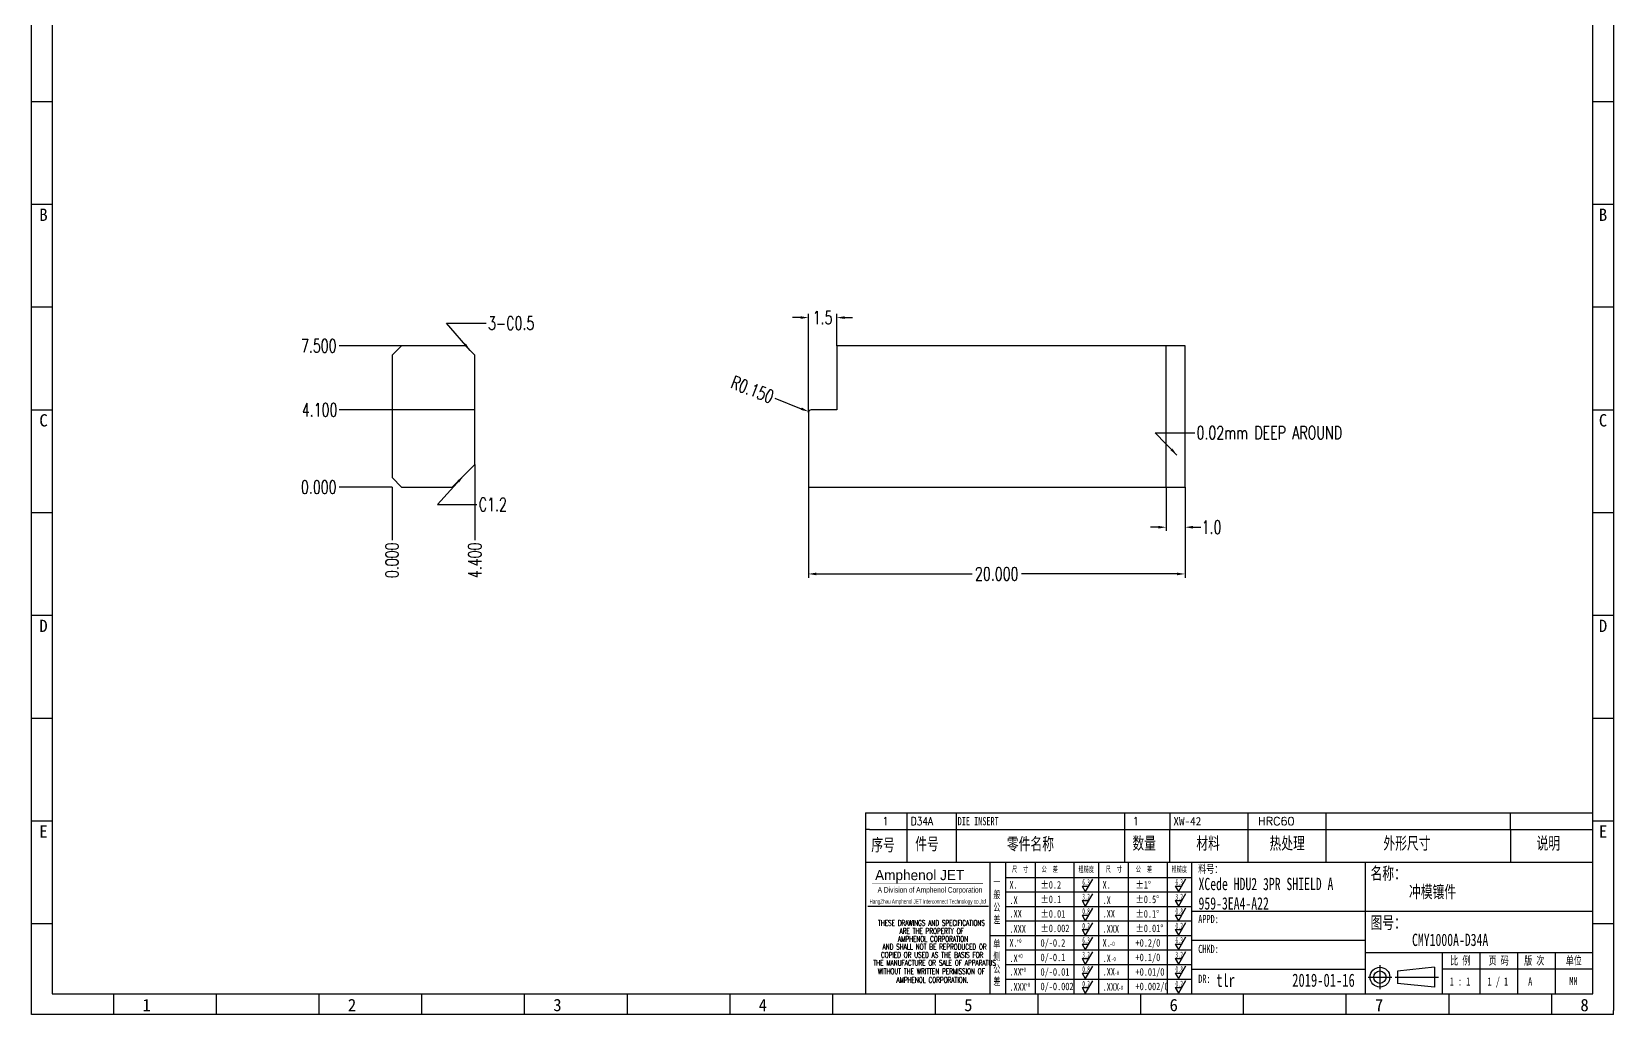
# Model space of a CAD drawing. Header units: millimetres. Extents: x -2852 to 5627, y -2271 to 1849.
# Drawn here: x -1090.8 to -1006.8, y -186.3 to -134.1 of the extents above; entities that cross this region are included whole.
import ezdxf
from ezdxf.enums import TextEntityAlignment as Align

# ---------------------------------------------------------------- set-up
doc = ezdxf.new("R2010")
doc.units = ezdxf.units.MM
doc.header["$PDSIZE"] = 3
for name, color, linetype in [('1', 7, 'Continuous'), ('41', 1, 'Continuous'), ('D03', 7, 'Continuous')]:
    doc.layers.add(name, color=color, linetype=linetype)
doc.styles.add('CH', font='仿宋_GB2312_0.ttf')
doc.styles.add('jet02', font='simplex.shx', dxfattribs={"width": 0.7})
doc.styles.add('SIMPLEX', font='SIMPLEX')
doc.styles.get("Standard").update_dxf_attribs({"font": '仿宋_GB2312_0.ttf', "width": 0.7})
doc.styles.add('TEXTSTYLE_1', font='TRIUMB.TTF')
doc.styles.add('TEXTSTYLE_2', font='TRIUM.TTF')
doc.styles.add('tk', font='', dxfattribs={"width": 0.7})
doc.styles.add('tk 2', font='仿宋_GB2312_0.ttf', dxfattribs={"width": 0.65})
doc.styles.add('tk 4', font='simplex.shx', dxfattribs={"width": 0.65, "bigfont": 'bigfont.shx'})
doc.styles.get('tk').set_extended_font_data('NSimSun')
doc.dimstyles.new('jet02', dxfattribs={"dimtxt": 3.5, "dimasz": 2.1, "dimexe": 1, "dimexo": 0, "dimgap": 0.5, "dimtad": 0, "dimtoh": 1, "dimdec": 3, "dimzin": 9, "dimdsep": 46, "dimtxsty": 'jet02', "dimcen": 0, "dimclrt": 256, "dimazin": 2, "dimtfac": 1, "dimtdec": 3, "dimtofl": 0, "dimtmove": 0, "dimatfit": 1, "dimfxl": 1, "dimarcsym": 0})

# ---------------------------------------------------------------- blocks, each defined once
blk = doc.blocks.new('A3-N')
at = {"layer": '1', "color": 1}
for p, q in [((0, 0), (0, 296.73)), ((0, 296.73), (420, 296.73)), ((21.82, 291.27), (21.82, 296.73)), ((49.09, 291.27), (49.09, 296.73)), ((76.36, 291.27), (76.36, 296.73)), ((103.64, 291.27), (103.64, 296.73)), ((103.64, 291.27), (103.64, 296.73)), ((103.64, 291.27), (103.64, 296.73)), ((130.91, 291.27), (130.91, 296.73)), ((158.18, 291.27), (158.18, 296.73)), ((185.45, 291.27), (185.45, 296.73)), ((212.73, 291.27), (212.73, 296.73)), ((240, 291.27), (240, 296.73)), ((267.27, 291.27), (267.27, 296.73)), ((294.55, 291.27), (294.55, 296.73)), ((321.82, 291.27), (321.82, 296.73)), ((349.09, 291.27), (349.09, 296.73)), ((376.36, 291.27), (376.36, 296.73)), ((403.64, 291.27), (403.64, 296.73)), ((420, 296.73), (420, 1)), ((5.45, 269.45), (0, 269.45)), ((420, 269.45), (414.55, 269.45)), ((5.45, 242.18), (0, 242.18)), ((420, 242.18), (414.55, 242.18)), ((5.45, 214.91), (0, 214.91)), ((420, 214.91), (414.55, 214.91)), ((5.45, 187.64), (0, 187.64)), ((420, 187.64), (414.55, 187.64)), ((5.45, 160.36), (0, 160.36)), ((420, 160.36), (414.55, 160.36)), ((5.45, 133.09), (0, 133.09)), ((420, 133.09), (414.55, 133.09)), ((5.45, 105.82), (0, 105.82)), ((420, 105.82), (414.55, 105.82)), ((5.45, 78.55), (0, 78.55)), ((420, 78.55), (414.55, 78.55)), ((5.45, 51.27), (0, 51.27)), ((420, 51.27), (414.55, 51.27)), ((222.45, 49.09), (221.45, 49.09)), ((221.45, 49.09), (221.45, 40.36)), ((222.45, 49.09), (414.55, 49.09)), ((232.36, 49.09), (232.36, 40.36)), ((245.45, 49.09), (245.45, 40.36)), ((290.18, 49.09), (290.18, 40.36)), ((302.18, 49.09), (302.18, 40.36)), ((322.91, 49.09), (322.91, 40.36)), ((343.64, 49.09), (343.64, 40.36)), ((392.73, 40.36), (392.73, 49.09)), ((258.55, 40.36), (258.55, 5.44)), ((266.45, 40.36), (266.45, 5.44)), ((276.78, 40.36), (276.78, 5.45)), ((291.18, 40.36), (291.18, 5.45)), ((301.51, 40.37), (301.51, 5.46)), ((308.01, 40.36), (308.01, 5.45)), ((354.09, 40.36), (354.09, 5.45)), ((308.01, 32.39), (258.55, 32.39)), ((308.01, 28.54), (258.55, 28.54)), ((414.55, 27.27), (308.01, 27.27)), ((5.45, 24), (0, 24)), ((308.01, 24.69), (258.55, 24.69)), ((420, 24), (414.55, 24)), ((308.01, 16.99), (258.55, 16.99)), ((354.09, 19.63), (308.01, 19.63)), ((308.01, 13.14), (258.55, 13.14)), ((414.55, 16.36), (354.09, 16.36)), ((374.55, 16.36), (374.55, 5.45)), ((384.55, 16.36), (384.55, 5.45)), ((394.55, 16.36), (394.55, 5.45)), ((404.55, 16.36), (404.55, 5.45)), ((308.01, 9.29), (258.55, 9.29)), ((308.01, 11.99), (354.09, 11.99)), ((372.51, 12.49), (362.69, 11.5)), ((362.69, 11.5), (362.69, 8.23)), ((372.51, 12.49), (372.51, 7.25)), ((414.55, 12), (374.55, 12)), ((21.82, 0), (21.82, 5.45)), ((49.09, 0), (49.09, 5.45)), ((76.36, 0), (76.36, 5.45)), ((103.64, 0), (103.64, 5.45)), ((130.91, 0), (130.91, 5.45)), ((158.18, 0), (158.18, 5.45)), ((185.45, 0), (185.45, 5.45)), ((212.73, 0), (212.73, 5.45)), ((240, 0), (240, 5.45)), ((267.27, 0), (267.27, 5.45)), ((294.55, 0), (294.55, 5.45)), ((321.82, 0), (321.82, 5.45)), ((349.09, 0), (349.09, 5.45)), ((372.51, 7.25), (362.69, 8.23)), ((376.36, 0), (376.36, 5.45)), ((403.64, 0), (403.64, 5.45)), ((1, 0), (0, 0)), ((420, 0), (1, 0)), ((420, 0), (420, 1))]:
    blk.add_line(p, q, dxfattribs=at)
at = {"layer": '1'}
for p, q in [((414.55, 278.18), (414.55, 284.73)), ((221.45, 40.36), (221.45, 5.45)), ((221.45, 40.36), (414.55, 40.36)), ((221.45, 40.36), (414.55, 40.36)), ((254.41, 40.36), (254.41, 5.45)), ((283.28, 40.36), (283.28, 5.45)), ((308.01, 36.24), (258.55, 36.24)), ((222.08, 28.67), (254.12, 28.67)), ((308.01, 20.84), (254.41, 20.84))]:
    blk.add_line(p, q, dxfattribs=at)
at = {"layer": '1', "color": 1, "ltscale": 0.05}
for p, q in [((278.93, 34.04), (279.79, 32.56)), ((278.93, 34.04), (280.65, 34.04)), ((281.68, 35.84), (279.79, 32.56)), ((303.66, 34.05), (304.52, 32.56)), ((303.66, 34.05), (305.38, 34.05)), ((306.41, 35.84), (304.52, 32.56)), ((278.93, 30.19), (279.79, 28.71)), ((278.93, 30.19), (280.65, 30.19)), ((281.68, 31.99), (279.79, 28.71)), ((303.66, 30.2), (305.38, 30.2)), ((303.66, 30.2), (304.52, 28.71)), ((306.41, 31.99), (304.52, 28.71)), ((278.93, 26.34), (279.79, 24.86)), ((278.93, 26.34), (280.65, 26.34)), ((281.68, 28.14), (279.79, 24.86)), ((303.66, 26.35), (304.52, 24.86)), ((303.66, 26.35), (305.38, 26.35)), ((306.41, 28.14), (304.52, 24.86)), ((278.93, 22.49), (280.65, 22.49)), ((278.93, 22.49), (279.79, 21.01)), ((281.68, 24.29), (279.79, 21.01)), ((303.66, 22.5), (305.38, 22.5)), ((303.66, 22.5), (304.52, 21.01)), ((306.41, 24.29), (304.52, 21.01)), ((278.93, 18.66), (279.79, 17.17)), ((278.93, 18.66), (280.65, 18.66)), ((281.68, 20.45), (279.79, 17.17)), ((303.66, 18.66), (304.52, 17.18)), ((303.66, 18.66), (305.38, 18.66)), ((306.41, 20.46), (304.52, 17.18)), ((278.93, 14.81), (280.65, 14.81)), ((278.93, 14.81), (279.79, 13.32)), ((281.68, 16.6), (279.79, 13.32)), ((281.68, 12.75), (279.79, 9.47)), ((303.66, 14.81), (305.38, 14.81)), ((303.66, 14.81), (304.52, 13.33)), ((306.41, 16.61), (304.52, 13.33)), ((306.41, 12.76), (304.52, 9.48)), ((278.93, 10.96), (279.79, 9.47)), ((278.93, 10.96), (280.65, 10.96)), ((281.68, 8.9), (279.79, 5.62)), ((303.66, 10.96), (304.52, 9.48)), ((303.66, 10.96), (305.38, 10.96)), ((306.41, 8.91), (304.52, 5.63)), ((278.93, 7.11), (279.79, 5.62)), ((278.93, 7.11), (280.65, 7.11)), ((303.66, 7.11), (305.38, 7.11)), ((303.66, 7.11), (304.52, 5.63))]:
    blk.add_line(p, q, dxfattribs=at)
at = {"layer": '1', "color": 1, "ltscale": 0.1}
for p, q in [((358.01, 13.02), (358.01, 6.71)), ((354.86, 9.87), (361.17, 9.87)), ((362.03, 9.87), (373.54, 9.87))]:
    blk.add_line(p, q, dxfattribs=at)
at = {"layer": '1'}
blk.add_lwpolyline([(221.45, 5.45), (414.55, 5.45), (414.55, 291.27), (5.45, 291.27), (5.45, 5.45), (414.55, 5.45)], dxfattribs=at)
at = {"layer": '1', "color": 7, "linetype": 'Continuous', "const_width": 0.123}
blk.add_lwpolyline([(223.11, 34.74), (252.6, 34.76)], dxfattribs=at)
at = {"layer": '1', "color": 1}
for radius in [2.62, 1.64]:
    blk.add_circle((358.01, 9.87), radius, dxfattribs=at)
at = {"layer": '41'}
for p, q in [((27.27, 291.27), (27.27, 269.45)), ((60, 291.27), (60, 269.45)), ((81.82, 291.27), (81.82, 269.45)), ((103.82, 291.27), (103.82, 269.45)), ((125.82, 291.27), (125.82, 269.45)), ((147.82, 291.27), (147.82, 269.45)), ((169.82, 291.27), (169.82, 269.45)), ((191.82, 291.27), (191.82, 269.45)), ((213.82, 291.27), (213.82, 269.45)), ((235.82, 291.27), (235.82, 269.45)), ((257.82, 291.27), (257.82, 269.45)), ((279.82, 291.27), (279.82, 269.45)), ((301.82, 291.27), (301.82, 269.45)), ((323.82, 291.27), (323.82, 269.45)), ((345.82, 291.27), (345.82, 269.45)), ((367.82, 291.27), (367.82, 269.45)), ((367.82, 285.82), (5.45, 285.82)), ((367.82, 280.36), (5.45, 280.36)), ((367.82, 274.91), (5.45, 274.91)), ((414.55, 269.45), (5.45, 269.45))]:
    blk.add_line(p, q, dxfattribs=at)
at = {"layer": '1', "color": 1}
for s, p in [('1', (29.64, 295.11)), ('2', (84.18, 295.11)), ('3', (138.73, 295.11)), ('4', (193.27, 295.11)), ('5', (247.82, 295.11)), ('6', (302.36, 295.11)), ('7', (356.91, 295.11)), ('8', (411.45, 295.11)), ('1', (30.53, 4.11)), ('2', (85.08, 4.11)), ('3', (139.62, 4.11)), ('4', (194.17, 4.11)), ('5', (248.72, 4.11)), ('6', (303.26, 4.11)), ('7', (357.81, 4.11)), ('8', (412.35, 4.11))]:
    blk.add_text(s, height=3.27, dxfattribs=at).set_placement(p, align=Align.TOP_CENTER)
at = {"layer": '1', "style": 'tk', "width": 0.7}
for s, p in [('投单日期:', (16.36, 288.55)), ('工    序:', (70.91, 288.55)), ('备注：', (375.51, 288.55)), ('交    期:', (16.36, 283.09)), ('预估工时:', (70.91, 283.09)), ('加工代码:', (16.36, 277.64)), ('实际工时:', (70.91, 277.64)), ('数    量:', (16.36, 272.18)), ('工序交期:', (70.91, 272.18))]:
    blk.add_text(s, height=2.727, dxfattribs=at).set_placement(p, align=Align.MIDDLE)
at = {"layer": '1', "color": 1}
for s, p in [('A', (2.04, 268.36)), ('B', (2.04, 213.82)), ('C', (2.04, 159.27)), ('D', (2.04, 104.73)), ('E', (2.04, 50.18))]:
    blk.add_text(s, height=3.27, dxfattribs=at).set_placement(p, align=Align.TOP_LEFT)
for s, p in [('A', (418.37, 268.36)), ('B', (418.37, 213.82)), ('C', (418.37, 159.27)), ('D', (418.37, 104.73)), ('E', (418.37, 50.18))]:
    blk.add_text(s, height=3.27, dxfattribs=at).set_placement(p, align=Align.TOP_RIGHT)
at = {"layer": '1', "color": 1, "style": 'tk 2', "width": 0.7}
for s, height, p in [('序号', 3.273, (222.96, 43.34)), ('件号', 3.273, (234.62, 43.61)), ('零件名称', 3.273, (258.97, 43.61)), ('数量', 3.273, (292.3, 43.78)), ('材料', 3.273, (309.27, 43.78)), ('热处理', 3.273, (328.71, 43.78)), ('外形尺寸', 3.273, (358.94, 43.78)), ('说明', 3.273, (399.61, 43.78)), ('料号：', 2.182, (309.77, 37.46)), ('名称：', 3.273, (355.52, 35.79)), ('图号：', 3.273, (355.52, 22.7)), ('比 例', 2.182, (376.69, 13.18)), ('页 码', 2.182, (386.85, 13.18)), ('版 次', 2.182, (396.31, 13.18)), ('单位', 2.182, (407.35, 13.18))]:
    blk.add_text(s, height=height, dxfattribs=at).set_placement(p)
at = {"layer": '1', "color": 7, "linetype": 'Continuous', "style": 'TEXTSTYLE_1'}
blk.add_text('Amphenol JET', height=2.7, dxfattribs=at).set_placement((223.96, 35.61))
at = {"layer": '1', "color": 7, "linetype": 'Continuous'}
for s, height, style, width, p in [('A Division of Amphenol Corporation', 1.5, 'TEXTSTYLE_2', 0.7, (224.64, 32.29)), ('HangZhou Amphenol JET Interconnect Technology co.,ltd ', 1.2, 'TEXTSTYLE_2', 0.6, (222.47, 29.36)), ('THESE DRAWINGS AND SPECIFICATIONS', 1.5, 'tk 4', 0.6, (224.73, 23.52)), ('ARE THE PROPERTY OF', 1.5, 'tk 4', 0.6, (230.45, 21.35)), ('AND SHALL NOT BE REPRODUCED OR', 1.5, 'tk 4', 0.6, (225.95, 17.17)), ('AMPHENOL CORPORATION', 1.5, 'tk 4', 0.6, (230.04, 19.27)), ('THE MANUFACTURE OR SALE OF APPARATUS', 1.5, 'tk 4', 0.6, (223.5, 12.92)), ('COPIED OR USED AS THE BASIS FOR', 1.5, 'tk 4', 0.6, (225.54, 15.02)), ('WITHOUT THE WRITTEN PERMISSION OF', 1.5, 'tk 4', 0.6, (224.73, 10.67)), ('AMPHENOL CORPORATION.', 1.5, 'tk 4', 0.6, (229.63, 8.4))]:
    blk.add_text(s, height=height, dxfattribs=dict(at, style=style, width=width)).set_placement(p)
at = {"layer": '1', "color": 1, "style": 'tk 2', "width": 0.7}
for s, p in [('X.', (259.64, 34.37)), ('%%P0.2', (267.9, 34.37)), ('X.', (284.37, 34.37)), ('%%P1%%D', (293.12, 34.37)), ('.X', (259.64, 30.28)), ('%%P0.1', (267.9, 30.52)), ('.X', (284.37, 30.28)), ('%%P0.5%%D', (293.12, 30.52)), ('.XX', (259.64, 26.71)), ('%%P0.01', (267.9, 26.67)), ('.XX', (284.37, 26.71)), ('%%P0.1%%D', (293.12, 26.67)), ('.XXX', (259.64, 22.68)), ('%%P0.002', (267.9, 22.82)), ('.XXX', (284.37, 22.68)), ('%%P0.01%%D', (293.12, 22.82)), ('X.', (259.64, 18.97)), ('0/-0.2', (267.9, 18.97)), ('X.', (284.37, 18.97)), ('+0.2/0', (293.12, 18.97)), ('.X', (259.64, 14.88)), ('0/-0.1', (267.9, 15.12)), ('.X', (284.37, 14.88)), ('+0.1/0', (293.12, 15.12)), ('.XX', (259.64, 11.31)), ('0/-0.01', (267.9, 11.27)), ('0/-0.002', (267.9, 7.42)), ('.XX', (284.37, 11.31)), ('+0.01/0', (293.12, 11.27)), ('+0.002/0', (293.12, 7.42)), ('.XXX', (259.64, 7.28)), ('.XXX', (284.37, 7.28))]:
    blk.add_text(s, height=2, dxfattribs=at).set_placement(p, align=Align.MIDDLE_LEFT)
at = {"layer": '1', "color": 1, "ltscale": 0.05, "style": 'tk 2', "width": 0.5}
for s, p in [('6.3', (279.01, 34.26)), ('6.3', (303.74, 34.27)), ('3.2', (279.01, 30.41)), ('3.2', (303.74, 30.42)), ('0.8', (279.01, 26.56)), ('0.8', (303.74, 26.57)), ('0.2', (279.01, 22.71)), ('0.2', (303.74, 22.72)), ('6.3', (279.01, 18.87)), ('6.3', (303.74, 18.88)), ('3.2', (279.01, 15.02)), ('0.8', (279.01, 11.17)), ('3.2', (303.74, 15.03)), ('0.8', (303.74, 11.18)), ('0.2', (279.01, 7.32)), ('0.2', (303.74, 7.33))]:
    blk.add_text(s, height=1.6, dxfattribs=at).set_placement(p)
at = {"layer": '1', "style": 'tk 2', "width": 0.7}
for s, p in [('APPD:', (309.77, 24.21)), ('CHKD:', (309.77, 16.27)), ('DR:', (309.77, 8.35))]:
    blk.add_text(s, height=2.182, dxfattribs=at).set_placement(p)
at = {"layer": '1', "color": 7, "style": 'tk 2', "width": 0.7}
blk.add_text('MM', height=2.182, dxfattribs=at).set_placement((408.31, 7.75))
at = {"layer": '1', "color": 1, "ltscale": 0.05, "char_height": 1.5, "width": 6.3627, "attachment_point": 1, "style": 'tk 2'}
for s, insert in [('尺  寸', (260.31, 39.25)), ('公  差', (268.17, 39.25)), ('粗糙度', (277.98, 39.25)), ('尺  寸', (285.2, 39.25)), ('公  差', (293.18, 39.25)), ('粗糙度', (302.71, 39.26))]:
    blk.add_mtext(s, dxfattribs=dict(at, insert=insert))
at = {"layer": '1', "ltscale": 0.05, "char_height": 2, "width": 2.5195, "attachment_point": 1, "style": 'tk 2'}
for s, insert in [('一般公差', (255.39, 36.11)), ('单侧公差', (255.39, 19.71))]:
    blk.add_mtext(s, dxfattribs=dict(at, insert=insert))
at = {"layer": '1', "color": 1, "ltscale": 0.05, "char_height": 1.2, "width": 5.1396, "attachment_point": 1, "line_spacing_factor": 0.8, "style": 'tk 2'}
for s, insert in [('+0', (261.58, 20.13)), ('-0', (286.31, 19.33)), ('+0', (261.88, 16.09)), ('-0', (286.61, 15.29)), ('+0', (262.79, 12.45)), ('+0', (263.87, 8.44)), ('-0', (287.51, 11.65)), ('-0', (288.59, 7.64))]:
    blk.add_mtext(s, dxfattribs=dict(at, insert=insert))
at = {"layer": '1', "style": 'tk 2', "width": 0.7}
for tag, p in [('PATR-NO1', (309.84, 32.96)), ('TITLE', (365.74, 30.9)), ('PATR-NO2', (309.84, 27.81)), ('DWG-NO:', (366.54, 18.14))]:
    blk.add_attdef(tag, p, '', height=3.27, dxfattribs=at)
at = {"layer": '1', "color": 1, "style": 'tk 2', "width": 0.7}
for tag, p in [('DRAW', (314.55, 7.27)), ('DATE', (334.72, 7.32))]:
    blk.add_attdef(tag, p, '', height=3.49, dxfattribs=at)
at = {"layer": '1', "style": 'tk 2', "width": 0.7}
for tag, p in [('SCALE', (376.55, 8.73)), ('SHEET', (386.6, 8.72)), ('REV', (397.38, 8.73))]:
    blk.add_attdef(tag, text='', height=2.18, dxfattribs=at).set_placement(p, align=Align.MIDDLE_LEFT)
blk = doc.blocks.new('FB3')
at = {"layer": '1', "color": 1}
for p, q in [((0, 4.36), (193.09, 4.36)), ((0, 4.36), (0, 0)), ((10.91, 4.36), (10.91, 0)), ((24, 4.36), (24, 0)), ((68.73, 4.36), (68.73, 0)), ((80.73, 4.36), (80.73, 0)), ((101.45, 4.36), (101.45, 0)), ((122.18, 4.36), (122.18, 0)), ((171.27, 0), (171.27, 4.36))]:
    blk.add_line(p, q, dxfattribs=at)
at = {"layer": '1'}
for tag, style, p in [('ITEM', 'SIMPLEX', (4.36, 2.18)), ('PARTNO', 'SIMPLEX', (12, 2.18)), ('QTY', 'SIMPLEX', (74.18, 2.18)), ('MATL', 'CH', (81.72, 2.18)), ('FINISH', 'SIMPLEX', (104.17, 2.18)), ('SPEC', 'SIMPLEX', (130.91, 2.18)), ('REMARK', 'SIMPLEX', (174.06, 2.18))]:
    blk.add_attdef(tag, text='', height=2.18, dxfattribs=dict(at, style=style)).set_placement(p, align=Align.MIDDLE_LEFT)
at = {"layer": '1', "style": 'tk', "width": 0.7}
blk.add_attdef('DIE', text='', height=2.18, dxfattribs=at).set_placement((24.43, 2.18), align=Align.MIDDLE_LEFT)
blk = doc.blocks.new('*D2125')
at = {"layer": '41', "ltscale": 0.05}
blk.add_line((-156.495, -2610.702), (-159.305, -2610.702), dxfattribs=at)
at = {"layer": 'Defpoints', "color": 0, "ltscale": 0.05}
for p in [(-159.305, -2610.702), (-156.495, -2610.702), (-156.495, -2610.702)]:
    blk.add_point(p, dxfattribs=at)
at = {"layer": '41', "ltscale": 0.05, "insert": (-160.385, -2610.702), "char_height": 0.7, "attachment_point": 5, "style": 'jet02'}
blk.add_mtext('0.000', dxfattribs=at)
blk = doc.blocks.new('*D2126')
at = {"layer": '41', "ltscale": 0.05}
blk.add_line((-156.495, -2606.602), (-159.305, -2606.602), dxfattribs=at)
at = {"layer": 'Defpoints', "color": 0, "ltscale": 0.05}
for p in [(-159.305, -2606.602), (-156.495, -2606.602), (-156.495, -2610.702)]:
    blk.add_point(p, dxfattribs=at)
at = {"layer": '41', "ltscale": 0.05, "insert": (-160.338, -2606.602), "char_height": 0.7, "attachment_point": 5, "style": 'jet02'}
blk.add_mtext('4.100', dxfattribs=at)
blk = doc.blocks.new('*D2127')
at = {"layer": '41', "ltscale": 0.05}
blk.add_line((-155.995, -2603.202), (-159.305, -2603.202), dxfattribs=at)
at = {"layer": 'Defpoints', "color": 0, "ltscale": 0.05}
for p in [(-159.305, -2603.202), (-155.995, -2603.202), (-156.495, -2610.702)]:
    blk.add_point(p, dxfattribs=at)
at = {"layer": '41', "ltscale": 0.05, "insert": (-160.385, -2603.202), "char_height": 0.7, "attachment_point": 5, "style": 'jet02'}
blk.add_mtext('7.500', dxfattribs=at)
blk = doc.blocks.new('*D2128')
at = {"layer": '41', "ltscale": 0.05}
blk.add_line((-156.495, -2610.702), (-156.495, -2613.512), dxfattribs=at)
at = {"layer": 'Defpoints', "color": 0, "ltscale": 0.05}
for p in [(-156.495, -2610.702), (-156.495, -2610.702), (-156.495, -2613.512)]:
    blk.add_point(p, dxfattribs=at)
at = {"layer": '41', "ltscale": 0.05, "insert": (-156.495, -2614.592), "char_height": 0.7, "attachment_point": 5, "rotation": 90, "style": 'jet02'}
blk.add_mtext('0.000', dxfattribs=at)
blk = doc.blocks.new('*D2129')
at = {"layer": '41', "ltscale": 0.05}
blk.add_line((-152.095, -2609.502), (-152.095, -2613.512), dxfattribs=at)
at = {"layer": 'Defpoints', "color": 0, "ltscale": 0.05}
for p in [(-152.095, -2609.502), (-156.495, -2610.702), (-152.095, -2613.512)]:
    blk.add_point(p, dxfattribs=at)
at = {"layer": '41', "ltscale": 0.05, "insert": (-152.095, -2614.592), "char_height": 0.7, "attachment_point": 5, "rotation": 90, "style": 'jet02'}
blk.add_mtext('4.400', dxfattribs=at)
blk = doc.blocks.new('*D2130')
at = {"layer": '41', "ltscale": 0.05}
for p, q in [((-134.379, -2610.702), (-134.379, -2615.514)), ((-114.379, -2610.702), (-114.379, -2615.514)), ((-133.959, -2615.314), (-125.693, -2615.314)), ((-114.799, -2615.314), (-123.066, -2615.314))]:
    blk.add_line(p, q, dxfattribs=at)
for points in [[(-133.959, -2615.244), (-133.959, -2615.384), (-134.379, -2615.314)], [(-114.799, -2615.244), (-114.799, -2615.384), (-114.379, -2615.314)]]:
    blk.add_solid(points, dxfattribs=at)
at = {"layer": 'Defpoints', "color": 0, "ltscale": 0.05}
for p in [(-134.379, -2610.702), (-114.379, -2610.702), (-134.379, -2615.314)]:
    blk.add_point(p, dxfattribs=at)
at = {"layer": '41', "ltscale": 0.05, "insert": (-124.379, -2615.314), "char_height": 0.7, "attachment_point": 5, "style": 'jet02'}
blk.add_mtext('20.000', dxfattribs=at)
blk = doc.blocks.new('*D2131')
at = {"layer": '41', "ltscale": 0.05}
for p, q in [((-115.379, -2610.702), (-115.379, -2613.034)), ((-114.379, -2610.702), (-114.379, -2613.034)), ((-115.799, -2612.834), (-116.219, -2612.834)), ((-113.959, -2612.834), (-113.539, -2612.834))]:
    blk.add_line(p, q, dxfattribs=at)
for points in [[(-115.799, -2612.764), (-115.799, -2612.904), (-115.379, -2612.834)], [(-113.959, -2612.764), (-113.959, -2612.904), (-114.379, -2612.834)]]:
    blk.add_solid(points, dxfattribs=at)
at = {"layer": 'Defpoints', "color": 0, "ltscale": 0.05}
for p in [(-115.379, -2610.702), (-114.379, -2610.702), (-114.379, -2612.834)]:
    blk.add_point(p, dxfattribs=at)
at = {"layer": '41', "ltscale": 0.05, "insert": (-112.973, -2612.834), "char_height": 0.7, "attachment_point": 5, "style": 'jet02'}
blk.add_mtext('1.0', dxfattribs=at)
blk = doc.blocks.new('*D2132')
at = {"layer": '41', "ltscale": 0.05}
for p, q in [((-134.799, -2601.708), (-135.219, -2601.708)), ((-134.379, -2606.752), (-134.379, -2601.508)), ((-132.879, -2603.202), (-132.879, -2601.508)), ((-132.459, -2601.708), (-132.039, -2601.708))]:
    blk.add_line(p, q, dxfattribs=at)
for points in [[(-134.799, -2601.638), (-134.799, -2601.778), (-134.379, -2601.708)], [(-132.459, -2601.638), (-132.459, -2601.778), (-132.879, -2601.708)]]:
    blk.add_solid(points, dxfattribs=at)
at = {"layer": 'Defpoints', "color": 0, "ltscale": 0.05}
for p in [(-132.879, -2601.708), (-132.879, -2603.202), (-134.379, -2606.752)]:
    blk.add_point(p, dxfattribs=at)
at = {"layer": '41', "ltscale": 0.05, "insert": (-133.629, -2601.708), "char_height": 0.7, "attachment_point": 5, "style": 'jet02'}
blk.add_mtext('1.5', dxfattribs=at)
blk = doc.blocks.new('*D2133')
at = {"layer": '41', "ltscale": 0.05}
blk.add_line((-136.165, -2605.993), (-134.76, -2606.544), dxfattribs=at)
blk.add_solid([(-134.735, -2606.479), (-134.786, -2606.609), (-134.369, -2606.697)], dxfattribs=at)
at = {"layer": 'Defpoints', "color": 0, "ltscale": 0.05}
for p in [(-134.369, -2606.697), (-134.229, -2606.752)]:
    blk.add_point(p, dxfattribs=at)
at = {"layer": '41', "ltscale": 0.05, "insert": (-137.355, -2605.527), "char_height": 0.7, "attachment_point": 5, "rotation": 338.59264, "style": 'jet02'}
blk.add_mtext('R0.150', dxfattribs=at)

msp = doc.modelspace()

# ---------------------------------------------------------------- linework, layer by layer
at = {"layer": '1', "ltscale": 0.05}
msp.add_line((-1067.3024, -154.1722), (-1071.7024, -154.1722), dxfattribs=at)
at = {"layer": 'D03', "ltscale": 0.05}
for p, q in [((-1029.5872, -150.7722), (-1048.0872, -150.7722)), ((-1048.0872, -150.7722), (-1048.0872, -154.1722)), ((-1029.5872, -158.2722), (-1029.5872, -150.7722)), ((-1049.5872, -154.3222), (-1049.5872, -158.2722)), ((-1048.0872, -154.1722), (-1049.4372, -154.1722)), ((-1049.5872, -158.2722), (-1029.5872, -158.2722))]:
    msp.add_line(p, q, dxfattribs=at)
at = {"layer": 'D03', "color": 3, "ltscale": 0.05}
msp.add_line((-1030.5872, -158.2722), (-1030.5872, -150.7722), dxfattribs=at)
at = {"layer": 'D03', "ltscale": 0.05}
msp.add_lwpolyline([(-1067.3024, -157.0722), (-1067.3024, -151.2722), (-1067.8024, -150.7722), (-1071.2024, -150.7722), (-1071.7024, -151.2722), (-1071.7024, -157.7722), (-1071.2024, -158.2722), (-1068.5024, -158.2722)], close=True, dxfattribs=at)
msp.add_arc((-1049.4372, -154.3222), 0.15, 90, 180, dxfattribs=at)

# ---------------------------------------------------------------- block references
at = {"layer": '1', "ltscale": 0.05, "xscale": 0.2000000000000455, "yscale": 0.2000000000000455, "zscale": 0.2000000000000455}
msp.add_blockref('A3-N', (-1090.8404, -186.2581), dxfattribs=at).add_auto_attribs({'DWG-NO:': 'CMY1000A-D34A', 'TITLE': '冲模镶件', 'REV': 'A', 'SHEET': '1 / 1', 'DRAW': 'tlr', 'DATE': '2019-01-16', 'PATR-NO1': 'XCede HDU2 3PR SHIELD A', 'PATR-NO2': '959-3EA4-A22', 'SCALE': '1 : 1'})
at = {"layer": '1', "ltscale": 0.05}
ref = msp.add_blockref('FB3', (-1046.5495, -176.4399), dxfattribs=dict(at, xscale=0.2000000000000455, yscale=0.2000000000000455, zscale=0.2000000000000455))
ref.add_attrib('PARTNO', 'D34A', dxfattribs={"height": 0.43636, "style": 'SIMPLEX', "width": 0.8}).set_placement((-1044.1495, -176.0035), align=Align.MIDDLE_LEFT)
ref.add_attrib('ITEM', '1', dxfattribs={"height": 0.4364, "style": 'SIMPLEX'}).set_placement((-1045.6768, -176.0035), align=Align.MIDDLE_LEFT)
ref.add_attrib('DIE', 'DIE INSERT', dxfattribs={"height": 0.43636, "style": 'tk', "width": 0.7}).set_placement((-1041.6635, -176.0035), align=Align.MIDDLE_LEFT)
ref.add_attrib('QTY', '1', dxfattribs={"height": 0.4364, "style": 'SIMPLEX'}).set_placement((-1032.3896, -176.0035), align=Align.MIDDLE_LEFT)
ref.add_attrib('MATL', 'XW-42', dxfattribs={"height": 0.43636, "style": 'CH'}).set_placement((-1030.2063, -176.0035), align=Align.MIDDLE_LEFT)
ref.add_attrib('FINISH', 'HRC60', dxfattribs={"height": 0.43636, "style": 'SIMPLEX'}).set_placement((-1025.715, -176.0035), align=Align.MIDDLE_LEFT)

# ---------------------------------------------------------------- texts
at = {"layer": '41', "ltscale": 0.05, "char_height": 0.7, "attachment_point": 4, "style": 'jet02'}
for s, insert in [('3-C0.5', (-1066.6028, -149.5729)), ('0.02mm DEEP AROUND', (-1028.976, -155.3871)), ('C1.2', (-1067.0934, -159.1953))]:
    msp.add_mtext(s, dxfattribs=dict(at, insert=insert))

# ---------------------------------------------------------------- dimensions: what is measured, and where the dimension line sits
at = {"layer": '41', "ltscale": 0.05}
for base, p1, p2, override, picture, middle in [((-1048.0872, -149.278), (-1049.5872, -154.3222), (-1048.0872, -150.7722), {"dimscale": 0.2, "dimtoh": 0, "dimdec": 1, "dimzin": 1, "dimclrd": 256, "dimclre": 256, "dimadec": 1, "dimazin": 0, "dimatfit": 3, "dimlwd": -1, "dimlwe": -1}, '*D2132', (-1048.8372, -149.278)), ((-1049.5872, -162.8843), (-1029.5872, -158.2722), (-1049.5872, -158.2722), {"dimscale": 0.2, "dimtoh": 0, "dimzin": 1, "dimclrd": 256, "dimclre": 256, "dimadec": 3, "dimazin": 0, "dimatfit": 3, "dimlwd": -1, "dimlwe": -1}, '*D2130', (-1039.5872, -162.8843)), ((-1029.5872, -160.4039), (-1030.5872, -158.2722), (-1029.5872, -158.2722), {"dimscale": 0.2, "dimtoh": 0, "dimdec": 1, "dimzin": 1, "dimclrd": 256, "dimclre": 256, "dimadec": 1, "dimazin": 0, "dimatfit": 3, "dimlwd": -1, "dimlwe": -1}, '*D2131', (-1028.1805, -160.4039))]:
    dim = msp.add_linear_dim(base=base, p1=p1, p2=p2, dimstyle='jet02', override=override, dxfattribs=at)
    dim.commit()
    dim.dimension.update_dxf_attribs({"geometry": picture, "text_midpoint": middle, "insert": (-915.2077, 2452.4298)})
for feature_location, offset, dtype, origin, picture, middle, set_off in [((-1071.2024, -150.7722), (-3.31, 0), 0, (-1071.7024, -158.2722), '*D2127', (-1075.5924, -150.7722), (-915.2077, 2452.4298)), ((-1071.7024, -154.1722), (-2.81, 0), 0, (-1071.7024, -158.2722), '*D2126', (-1075.5458, -154.1722), (-915.2077, 2452.4298)), ((-1067.3024, -157.0722), (0, -4.01), 1, (-1071.7024, -158.2722), '*D2129', (-1067.3024, -162.1623), (-915.2077, 2452.4298)), ((-1071.7024176119, -158.2722329972), (-2.8100284389, 0), 0, (-1071.7024176119, -158.2722329972), '*D2125', (-1075.5924460508, -158.2722329972), (-915.2077048823, 2452.4298167741)), ((-1071.7024176119, -158.2722329972), (0, -2.8100284389), 1, (-1071.7024176119, -158.2722329972), '*D2128', (-1071.7024176119, -162.1622614361), (-915.2077048823, 2452.4298167741))]:
    dim = msp.add_ordinate_dim(feature_location=feature_location, offset=offset, dtype=dtype, origin=origin, dimstyle='jet02', override={"dimscale": 0.2, "dimtoh": 0, "dimzin": 1, "dimclrd": 256, "dimclre": 256, "dimadec": 3, "dimazin": 0, "dimatfit": 3, "dimlwd": -1, "dimlwe": -1}, dxfattribs=at)
    dim.commit()
    dim.dimension.update_dxf_attribs({"geometry": picture, "text_midpoint": middle, "insert": set_off})
dim = msp.add_radius_dim(center=(-1049.4372, -154.3222), mpoint=(-1049.5768, -154.2675), dimstyle='jet02', override={"dimscale": 0.2, "dimtoh": 0, "dimzin": 1, "dimclrd": 256, "dimclre": 256, "dimadec": 3, "dimazin": 0, "dimatfit": 3, "dimlwd": -1, "dimlwe": -1}, dxfattribs=at)
dim.commit()
dim.dimension.update_dxf_attribs({"geometry": '*D2133', "text_midpoint": (-1052.5624, -153.097), "dimtype": 132, "insert": (-915.2077, 2452.4298)})

# ---------------------------------------------------------------- leaders
at = {"layer": '41', "ltscale": 0.05, "annotation_type": 0, "has_hookline": 1, "hookline_direction": 0}
for points, text_width in [([(-1067.5524, -151.0222), (-1068.8028, -149.5729), (-1066.7028, -149.5729)], 2.59), ([(-1030.0179, -156.5745), (-1031.176, -155.3871), (-1029.076, -155.3871)], 8.68), ([(-1067.9024, -157.6722), (-1069.2934, -159.1953), (-1067.1934, -159.1953)], 1.5167)]:
    msp.add_leader(points, dimstyle='jet02', override={"dimscale": 0.2, "dimtoh": 0, "dimdec": 1, "dimzin": 1, "dimclrd": 256, "dimclre": 256, "dimadec": 1, "dimazin": 0, "dimatfit": 3, "dimlwd": -1, "dimlwe": -1}, dxfattribs=dict(at, text_width=text_width))

doc.saveas('drawing.dxf')
